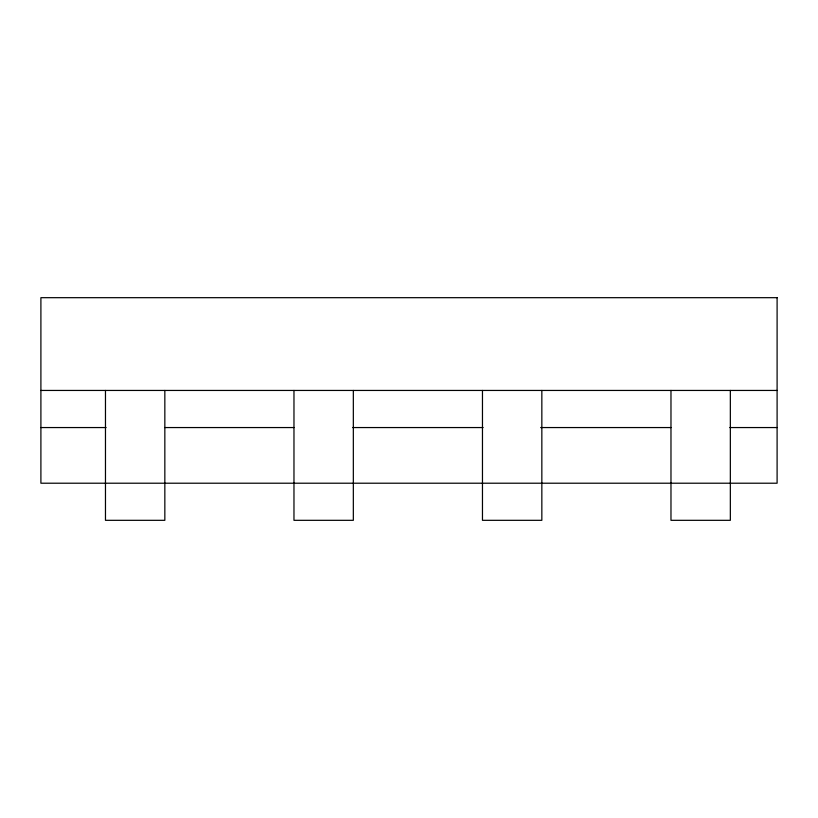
<?xml version="1.0" encoding="UTF-8"?>
<svg xmlns="http://www.w3.org/2000/svg" width="818" height="818" viewBox="0 0 818 818"><rect width="100%" height="100%" fill="white"/><g stroke="black" fill="none" stroke-linecap="round" stroke-linejoin="round"><path stroke-width="1.23" d="M40.9 390.442L777.1 390.442M40.9 427.558L106.084 427.558M164.878 427.558L293.969 427.558M352.762 427.558L483.131 427.558M540.647 427.558L671.016 427.558M729.809 427.558L777.1 427.558M730.341 390.442L730.341 520.32L670.975 520.32L670.975 390.442M541.843 390.442L541.843 520.32L482.467 520.32L482.467 390.442M353.335 390.442L353.335 520.32L293.969 520.32L293.969 390.442M164.837 390.442L164.837 520.32L105.471 520.32L105.471 390.442M777.1 297.68L40.9 297.68L40.9 483.213L777.1 483.213L777.1 297.68"/></g></svg>
